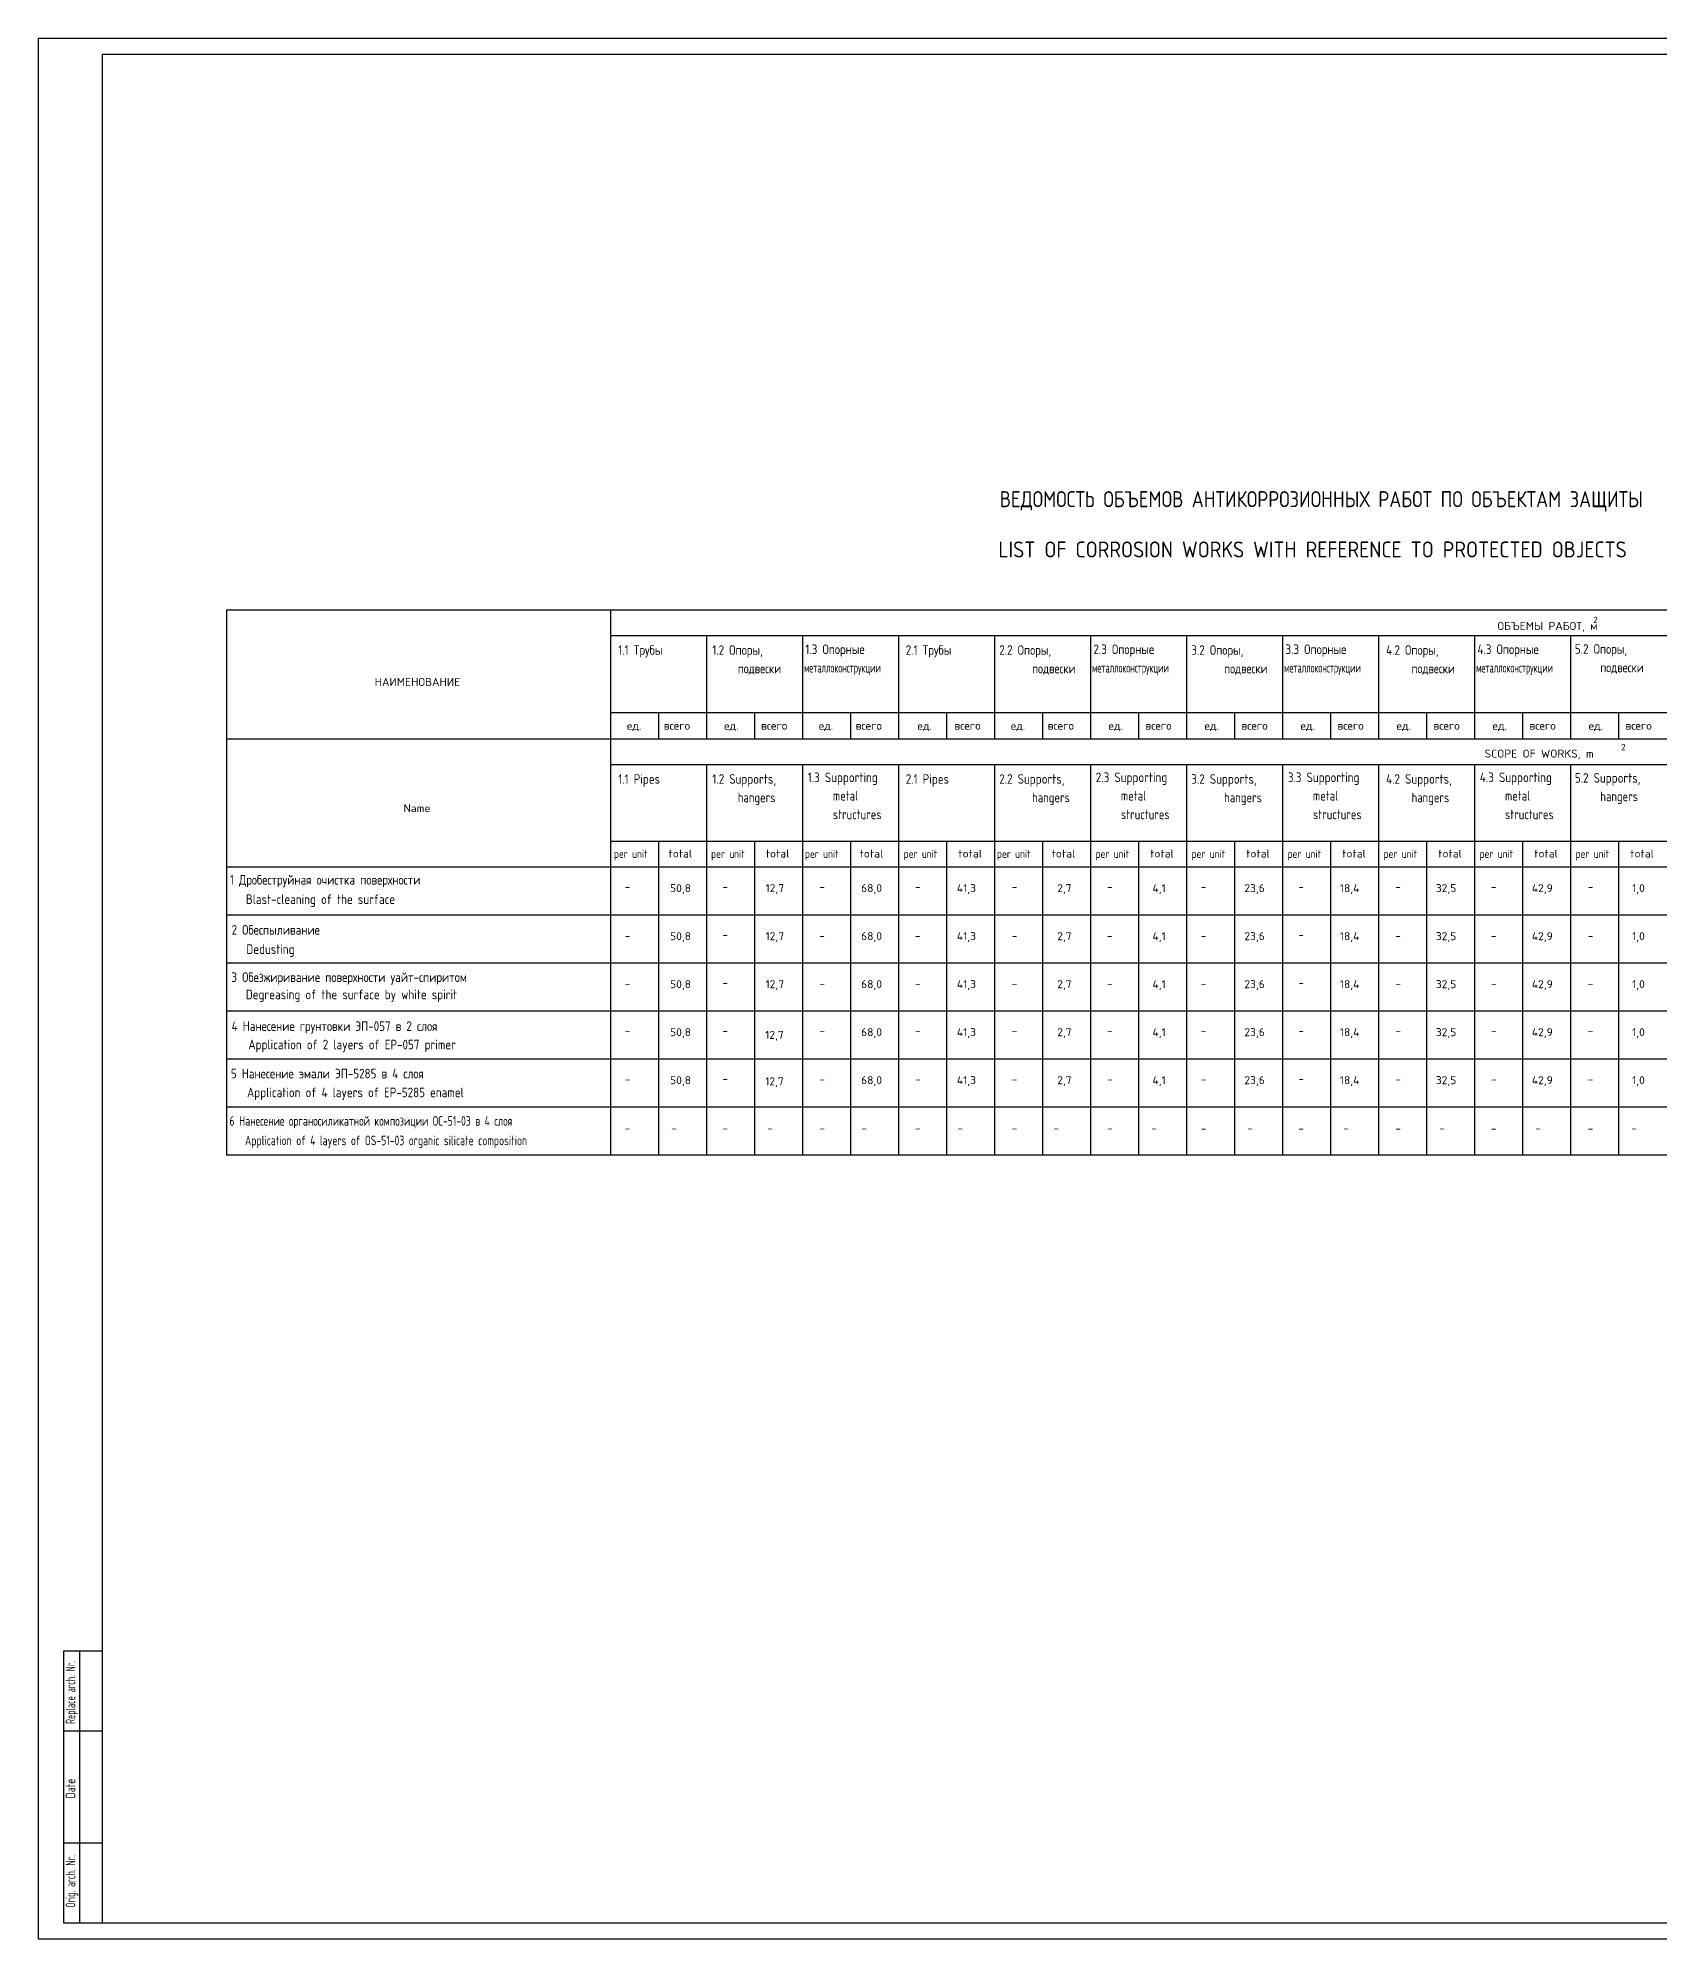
# Model space of a CAD drawing. Header units: millimetres. Extents: x 957 to 1798, y 3 to 597.
# Drawn here: x 957 to 1463, y 3 to 597 of the extents above; entities that cross this region are included whole.
import ezdxf
from ezdxf.enums import TextEntityAlignment as Align

# ---------------------------------------------------------------- set-up
doc = ezdxf.new("R2010")
doc.units = ezdxf.units.MM
for name, color, linetype in [('TITUL', 7, 'Continuous'), ('YELLOW', 2, 'Continuous'), ('ОСНОВНОЙ', 3, 'Continuous'), ('ТОНКИЙ', 7, 'Continuous')]:
    doc.layers.add(name, color=color, linetype=linetype)
doc.layers.add('Текст', color=7, linetype='Continuous', lineweight=25)
doc.styles.add('ROMANS', font='romans.shx', dxfattribs={"width": 0.8})
doc.styles.get("Standard").update_dxf_attribs({"font": 'romans.shx', "width": 0.8})

msp = doc.modelspace()

# ---------------------------------------------------------------- linework, layer by layer
at = {"layer": 'TITUL'}
for p, q in [((956.68, 596.95), (1797.68, 596.95)), ((956.68, 596.95), (956.68, 2.95)), ((956.68, 2.95), (1797.68, 2.95))]:
    msp.add_line(p, q, dxfattribs=at)
at = {"layer": 'TITUL', "color": 1}
for p, q in [((976.68, 591.95), (1792.68, 591.95)), ((976.68, 591.95), (976.68, 7.95)), ((964.68, 92.95), (964.68, 7.95)), ((964.68, 92.95), (976.68, 92.95)), ((969.68, 92.95), (969.68, 7.95)), ((964.68, 67.95), (976.68, 67.95)), ((964.68, 32.95), (976.68, 32.95)), ((964.68, 7.95), (976.68, 7.95)), ((976.68, 7.95), (1792.68, 7.95))]:
    msp.add_line(p, q, dxfattribs=at)
at = {"layer": 'ОСНОВНОЙ'}
for p, q in [((1015.55, 418.22), (1755.55, 418.22)), ((1015.55, 418.22), (1015.55, 247.99)), ((1135.55, 418.22), (1135.55, 247.99)), ((1135.55, 410.22), (1755.55, 410.22)), ((1165.55, 410.22), (1165.55, 377.99)), ((1195.55, 410.22), (1195.55, 377.99)), ((1225.55, 410.22), (1225.55, 377.99)), ((1255.55, 410.22), (1255.55, 377.99)), ((1285.55, 410.22), (1285.55, 377.99)), ((1315.55, 410.22), (1315.55, 377.99)), ((1345.55, 410.22), (1345.55, 377.99)), ((1375.55, 410.22), (1375.55, 377.99)), ((1405.55, 410.22), (1405.55, 377.99)), ((1435.55, 410.22), (1435.55, 377.99)), ((1135.55, 386.22), (1735.55, 386.22)), ((1150.55, 386.22), (1150.55, 377.99)), ((1180.55, 386.22), (1180.55, 377.99)), ((1210.55, 386.22), (1210.55, 377.99)), ((1240.55, 386.22), (1240.55, 377.99)), ((1270.55, 386.22), (1270.55, 377.99)), ((1300.55, 386.22), (1300.55, 377.99)), ((1330.55, 386.22), (1330.55, 377.99)), ((1360.55, 386.22), (1360.55, 377.99)), ((1390.55, 386.22), (1390.55, 377.99)), ((1420.55, 386.22), (1420.55, 377.99)), ((1450.55, 386.22), (1450.55, 377.99)), ((1135.55, 369.99), (1755.55, 369.99)), ((1165.55, 369.99), (1165.55, 247.99)), ((1195.55, 369.99), (1195.55, 247.99)), ((1225.55, 369.99), (1225.55, 247.99)), ((1255.55, 369.99), (1255.55, 247.99)), ((1285.55, 369.99), (1285.55, 247.99)), ((1315.55, 369.99), (1315.55, 247.99)), ((1345.55, 369.99), (1345.55, 247.99)), ((1375.55, 369.99), (1375.55, 247.99)), ((1405.55, 369.99), (1405.55, 247.99)), ((1435.55, 369.99), (1435.55, 247.99)), ((1135.55, 345.99), (1735.55, 345.99)), ((1150.55, 345.99), (1150.55, 247.99)), ((1180.55, 345.99), (1180.55, 247.99)), ((1210.55, 345.99), (1210.55, 247.99)), ((1240.55, 345.99), (1240.55, 247.99)), ((1270.55, 345.99), (1270.55, 247.99)), ((1300.55, 345.99), (1300.55, 247.99)), ((1330.55, 345.99), (1330.55, 247.99)), ((1360.55, 345.99), (1360.55, 247.99)), ((1390.55, 345.99), (1390.55, 247.99)), ((1420.55, 345.99), (1420.55, 247.99)), ((1450.55, 345.99), (1450.55, 247.99)), ((1015.55, 337.99), (1755.55, 337.99))]:
    msp.add_line(p, q, dxfattribs=at)
at = {"layer": 'ТОНКИЙ'}
for p, q in [((1015.55, 377.99), (1755.55, 377.99)), ((1015.55, 322.99), (1755.55, 322.99)), ((1015.55, 307.99), (1755.55, 307.99)), ((1015.55, 292.99), (1755.55, 292.99)), ((1015.55, 277.99), (1755.55, 277.99)), ((1015.55, 262.99), (1755.55, 262.99))]:
    msp.add_line(p, q, dxfattribs=at)
at = {"layer": 'ТОНКИЙ', "color": 3}
msp.add_line((1015.55, 247.99), (1755.55, 247.99), dxfattribs=at)

# ---------------------------------------------------------------- texts
at = {"color": 7, "linetype": 'Continuous'}
for s, width, p in [('Replace arch. Nr.', 0.53, (968.32, 79.97)), ('Date', 0.7, (968.32, 49.95)), ('Orig. arch. Nr.', 0.6, (968.32, 20.95))]:
    msp.add_text(s, height=3, rotation=90, dxfattribs=dict(at, width=width)).set_placement(p, align=Align.CENTER)
at = {"layer": 'YELLOW'}
for s, width, p in [('1.1 Трубы', 0.8, (1137.97, 404.21)), ('1.2 Опоры,', 0.8, (1167.37, 404.21)), ('2.1 Трубы', 0.8, (1227.8, 404.21)), ('2.2 Опоры,', 0.8, (1257.02, 404.21)), ('3.2 Опоры,', 0.8, (1317.02, 404.21)), ('4.2 Опоры,', 0.8, (1377.89, 404.21)), ('подвески  ', 0.767817, (1175.32, 398.44)), ('подвески  ', 0.767817, (1267.29, 398.44)), ('подвески  ', 0.767817, (1327.29, 398.44)), ('подвески  ', 0.767817, (1385.84, 398.44)), ('1.1 Pipes', 0.8, (1137.97, 363.92)), ('1.2 Supports,', 0.8, (1167.37, 363.92)), ('2.1 Pipes', 0.8, (1227.8, 363.92)), ('2.2 Supports,', 0.8, (1257.02, 363.92)), ('3.2 Supports,', 0.8, (1317.02, 363.92)), ('4.2 Supports,', 0.8, (1377.89, 363.92)), ('hangers  ', 0.767817, (1175.32, 358.15)), ('hangers  ', 0.767817, (1267.29, 358.15)), ('hangers  ', 0.767817, (1327.29, 358.15)), ('hangers  ', 0.767817, (1385.84, 358.15))]:
    msp.add_text(s, height=3, dxfattribs=dict(at, width=width)).set_placement(p)
at = {"layer": 'YELLOW', "style": 'ROMANS'}
for s, width, p in [('1.3 Опорные', 0.8, (1196.44, 404.45)), ('2.3 Опорные', 0.8, (1286.44, 404.45)), ('3.3 Опорные', 0.8, (1346.44, 404.45)), ('4.3 Опорные', 0.8, (1406.44, 404.45)), ('5.2 Опоры,', 0.8, (1436.87, 404.53)), ('металлоконструкции', 0.58, (1196.03, 398.68)), ('металлоконструкции', 0.58, (1286.03, 398.68)), ('металлоконструкции', 0.58, (1346.03, 398.68)), ('металлоконструкции', 0.58, (1406.03, 398.68)), ('подвески  ', 0.767817, (1444.82, 398.77)), ('1.3 Supporting', 0.8, (1197.19, 364.44)), ('2.3 Supporting', 0.8, (1287.19, 364.44)), ('3.3 Supporting', 0.8, (1347.19, 364.44)), ('4.3 Supporting', 0.8, (1407.19, 364.44)), ('5.2 Supports,', 0.8, (1436.87, 364.25)), (' metal', 0.767817, (1203.51, 358.68)), (' metal', 0.767817, (1293.51, 358.68)), (' metal', 0.767817, (1353.51, 358.68)), (' metal', 0.767817, (1413.51, 358.68)), ('hangers  ', 0.767817, (1444.82, 358.48)), (' structures', 0.767817, (1203.51, 352.85)), (' structures', 0.767817, (1293.51, 352.85)), (' structures', 0.767817, (1353.51, 352.85)), (' structures', 0.767817, (1413.51, 352.85)), ('1 Дробеструйная очистка поверхности', 0.8, (1016.64, 332.41)), ('Blast-cleaning of the surface', 0.8, (1021.64, 326.34)), ('2 Обеспыливание', 0.8, (1017.16, 316.77)), ('Dedusting', 0.8, (1021.78, 310.74)), ('3 Обезжиривание поверхности уайт-спиритом', 0.8, (1017.1, 301.98)), ('Degreasing of the surface by white spirit ', 0.8, (1021.6, 296.59)), ('4 Нанесение грунтовки ЭП-057 в 2 слоя', 0.8, (1017.16, 286.69)), ('Application of 2 layers of EP-057 primer', 0.8, (1022.4, 280.94)), ('5 Нанесение эмали ЭП-5285 в 4 слоя', 0.8, (1016.93, 271.85)), ('Application of 4 layers of EP-5285 enamel', 0.8, (1022, 265.98)), (' 6 Нанесение органосиликатной композиции ОС-51-03 в 4 слоя', 0.7, (1015.11, 257.07)), ('Application of 4 layers of OS-51-03 organic silicate composition', 0.7, (1021.35, 250.97))]:
    msp.add_text(s, height=3, dxfattribs=dict(at, width=width)).set_placement(p)
at = {"layer": 'ОСНОВНОЙ', "style": 'ROMANS'}
for s, width, p in [('ВЕДОМОСТЬ ОБЪЕМОВ АНТИКОРРОЗИОННЫХ РАБОТ ПО ОБЪЕКТАМ ЗАЩИТЫ ', 0.8, (1257.16, 450.35)), ('LIST OF CORROSION WORKS WITH REFERENCE TO PROTECTED OBJECTS', 0.844716, (1256.76, 434.63))]:
    msp.add_text(s, height=5, dxfattribs=dict(at, width=width)).set_placement(p)
at = {"layer": 'Текст', "color": 2, "style": 'ROMANS'}
for s, height, p in [('2', 2, (1442.58, 414.15)), ('ОБЪЕМЫ РАБОТ, м   ', 2.5, (1412.7, 411.98)), ('2', 2, (1451.32, 374.35)), (' -', 2.5, (1138.34, 330.53)), ('50,8', 2.5, (1154.17, 330.05)), (' -', 2.5, (1168.83, 330.53)), ('12,7', 2.5, (1183.99, 330.05)), (' -', 2.5, (1199.13, 330.53)), (' -', 2.5, (1228.99, 330.53)), ('41,3', 2.5, (1243.77, 330.05)), (' -', 2.5, (1259.25, 330.53)), (' -', 2.5, (1288.99, 330.53)), ('4,1', 2.5, (1304.89, 330.05)), (' -', 2.5, (1318.31, 330.52)), ('23,6', 2.5, (1333.61, 330.05)), (' -', 2.5, (1348.8, 330.52)), ('18,4', 2.5, (1363.42, 330.05)), (' -', 2.5, (1379.1, 330.52)), ('32,5', 2.5, (1393.42, 330.05)), (' -', 2.5, (1408.96, 330.52)), ('42,9', 2.5, (1423.42, 330.05)), (' -', 2.5, (1439.22, 330.52)), ('1,0', 2.5, (1454.75, 330.05)), (' -', 2.5, (1138.34, 315.2)), ('50,8', 2.5, (1154.17, 315.05)), (' -', 2.5, (1168.83, 315.53)), ('12,7', 2.5, (1183.99, 315.05)), (' -', 2.5, (1199.13, 315.2)), (' -', 2.5, (1228.99, 315.2)), ('41,3', 2.5, (1243.77, 315.05)), (' -', 2.5, (1259.25, 315.2)), (' -', 2.5, (1288.99, 315.2)), ('4,1', 2.5, (1304.89, 315.05)), (' -', 2.5, (1318.31, 315.2)), ('23,6', 2.5, (1333.61, 315.05)), (' -', 2.5, (1348.8, 315.52)), ('18,4', 2.5, (1363.42, 315.05)), (' -', 2.5, (1379.1, 315.2)), ('32,5', 2.5, (1393.42, 315.05)), (' -', 2.5, (1408.96, 315.2)), ('42,9', 2.5, (1423.42, 315.05)), (' -', 2.5, (1439.22, 315.2)), ('1,0', 2.5, (1454.75, 315.05)), (' -', 2.5, (1138.34, 300.25)), ('50,8', 2.5, (1154.17, 300.05)), (' -', 2.5, (1168.83, 300.53)), ('12,7', 2.5, (1183.99, 300.05)), (' -', 2.5, (1199.13, 300.25)), (' -', 2.5, (1228.99, 300.25)), ('41,3', 2.5, (1243.77, 300.05)), (' -', 2.5, (1259.25, 300.25)), (' -', 2.5, (1288.99, 300.25)), ('4,1', 2.5, (1304.89, 300.05)), (' -', 2.5, (1318.31, 300.25)), ('23,6', 2.5, (1333.61, 300.05)), (' -', 2.5, (1348.8, 300.52)), ('18,4', 2.5, (1363.42, 300.05)), (' -', 2.5, (1379.1, 300.25)), ('32,5', 2.5, (1393.42, 300.05)), (' -', 2.5, (1408.96, 300.25)), ('42,9', 2.5, (1423.42, 300.05)), (' -', 2.5, (1439.22, 300.25)), ('1,0', 2.5, (1454.75, 300.05)), (' -', 2.5, (1138.34, 285.48)), ('50,8', 2.5, (1154.17, 285.05)), (' -', 2.5, (1168.83, 285.53)), ('12,7', 2.5, (1183.88, 284.21)), (' -', 2.5, (1199.13, 285.48)), (' -', 2.5, (1228.99, 285.48)), ('41,3', 2.5, (1243.77, 285.05)), (' -', 2.5, (1259.25, 285.48)), (' -', 2.5, (1288.99, 285.48)), ('4,1', 2.5, (1304.89, 285.05)), (' -', 2.5, (1318.31, 285.48)), ('23,6', 2.5, (1333.61, 285.05)), (' -', 2.5, (1348.8, 285.52)), ('18,4', 2.5, (1363.42, 285.05)), (' -', 2.5, (1379.1, 285.48)), ('32,5', 2.5, (1393.42, 285.05)), (' -', 2.5, (1408.96, 285.48)), ('42,9', 2.5, (1423.42, 285.05)), (' -', 2.5, (1439.22, 285.48)), ('1,0', 2.5, (1454.75, 285.05)), (' -', 2.5, (1138.34, 270.34)), ('50,8', 2.5, (1154.17, 270.05)), (' -', 2.5, (1168.83, 270.53)), ('12,7', 2.5, (1183.88, 269.68)), (' -', 2.5, (1199.13, 270.34)), (' -', 2.5, (1228.99, 270.34)), ('41,3', 2.5, (1243.77, 270.05)), (' -', 2.5, (1259.25, 270.34)), (' -', 2.5, (1288.99, 270.34)), ('4,1', 2.5, (1304.89, 270.05)), (' -', 2.5, (1318.31, 270.34)), ('23,6', 2.5, (1333.61, 270.05)), (' -', 2.5, (1348.8, 270.52)), ('18,4', 2.5, (1363.42, 270.05)), (' -', 2.5, (1379.1, 270.34)), ('32,5', 2.5, (1393.42, 270.05)), (' -', 2.5, (1408.96, 270.34)), ('42,9', 2.5, (1423.42, 270.05)), (' -', 2.5, (1439.22, 270.34)), ('1,0', 2.5, (1454.75, 270.05)), (' -', 2.5, (1138.34, 255.02)), ('  -', 2.5, (1151.19, 255.09)), (' -', 2.5, (1168.83, 255.02)), ('  -', 2.5, (1181.21, 255.09)), (' -', 2.5, (1199.13, 255.02)), ('  -', 2.5, (1210.57, 255.09)), (' -', 2.5, (1228.99, 255.02)), ('  -', 2.5, (1240.57, 255.09)), (' -', 2.5, (1259.25, 255.02)), ('  -', 2.5, (1270.57, 255.09)), (' -', 2.5, (1288.99, 255.02)), ('  -', 2.5, (1301.23, 255.09)), (' -', 2.5, (1318.31, 255.01)), ('  -', 2.5, (1331.23, 255.09)), (' -', 2.5, (1348.8, 255.01)), ('  -', 2.5, (1361.19, 255.09)), (' -', 2.5, (1379.1, 255.01)), ('  -', 2.5, (1391.19, 255.09)), (' -', 2.5, (1408.96, 255.01)), ('  -', 2.5, (1421.19, 255.09)), (' -', 2.5, (1439.22, 255.01)), ('  -', 2.5, (1451.19, 255.09))]:
    msp.add_text(s, height=height, dxfattribs=at).set_placement(p)
at = {"layer": 'Текст', "color": 2}
for s, p in [('НАИМЕНОВАНИЕ', (1061.85, 394.48)), ('ед.', (1140.66, 380.78)), ('всего', (1152.19, 380.83)), ('ед.', (1171.04, 380.78)), ('всего', (1182.57, 380.83)), ('ед.', (1200.6, 380.78)), ('всего', (1212.13, 380.83)), ('ед.', (1231.46, 380.78)), ('всего', (1242.99, 380.83)), ('ед.', (1260.6, 380.78)), ('всего', (1272.13, 380.83)), ('ед.', (1291.14, 380.78)), ('всего', (1302.67, 380.83)), ('ед.', (1321.14, 380.78)), ('всего', (1332.67, 380.83)), ('ед.', (1351.14, 380.78)), ('всего', (1362.67, 380.83)), ('ед.', (1381.14, 380.78)), ('всего', (1392.67, 380.83)), ('ед.', (1411.14, 380.78)), ('всего', (1422.67, 380.83)), ('ед.', (1441.14, 380.78)), ('всего', (1452.67, 380.83)), ('SCOPE OF WORKS, m   ', (1408.66, 372.09)), ('Name', (1070.9, 355.05)), ('total', (1153.69, 340.87)), ('total', (1184.07, 340.87)), ('total', (1213.38, 340.87)), ('total', (1244.24, 340.87)), ('total', (1273.38, 340.87)), ('total', (1304.17, 340.87)), ('total', (1334.17, 340.87)), ('total', (1364.17, 340.87)), ('total', (1394.17, 340.87)), ('total', (1424.17, 340.87)), ('total', (1454.17, 340.87)), ('68,0', (1213.86, 330.05)), ('2,7', (1275.13, 330.05)), ('68,0', (1213.86, 315.05)), ('2,7', (1275.13, 315.05)), ('68,0', (1213.86, 300.05)), ('2,7', (1275.13, 300.05)), ('68,0', (1213.86, 285.05)), ('2,7', (1275.13, 285.05)), ('68,0', (1213.86, 270.05)), ('2,7', (1275.13, 270.05))]:
    msp.add_text(s, height=2.5, dxfattribs=at).set_placement(p)
at = {"layer": 'Текст', "color": 2, "width": 0.807738}
for p in [(1136.61, 340.77), (1166.98, 340.77), (1196.3, 340.77), (1227.15, 340.77), (1256.3, 340.77), (1287.09, 340.77), (1317.09, 340.77), (1347.08, 340.77), (1377.08, 340.77), (1407.08, 340.77), (1437.08, 340.77)]:
    msp.add_text('per unit', height=2.5, dxfattribs=at).set_placement(p)

doc.saveas('drawing.dxf')
